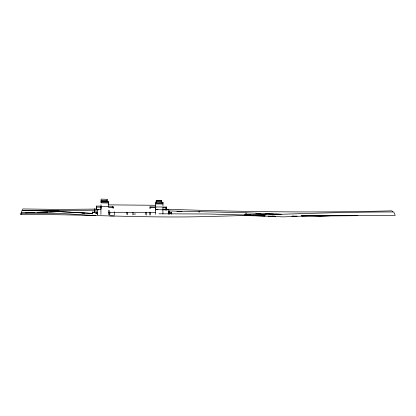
<?xml version="1.0" encoding="UTF-8"?>
<svg xmlns="http://www.w3.org/2000/svg" width="416" height="416" viewBox="0 0 416 416"><rect width="100%" height="100%" fill="white"/><g stroke="black" fill="none" stroke-linecap="round" stroke-linejoin="round"><path stroke-width="0.62" d="M97.36 214.417L97.401 209.482L97.984 209.966L97.984 209.456L98.436 209.456M97.36 214.5L97.375 212.404L92.373 212.363M168.958 214.068L168.969 213.013L171.402 213.034M92.357 214.022L92.373 211.895L92.617 212.363M94.676 212.592L94.702 208.988M94.806 212.285L94.838 208.759M97.76 212.222L96.07 212.207L96.018 208.946L96.522 208.952L96.517 209.456M96.278 208.998L96.304 206.086L101.046 206.128M97.984 209.966L97.984 209.456M100.911 214.448L100.953 209.742M100.942 209.045L100.953 207.698M101.036 209.097L101.057 204.781M107.177 199.321L101.104 199.103L101.083 202.712M107.156 201.802L107.177 199.16M108.638 214.646L108.675 210.21M101.005 201.38L108.732 201.448L108.706 206.534L100.984 206.3M109.294 210.444L109.294 211.25M109.621 214.718L109.647 211.749M109.866 214.412L109.886 212.129M112.252 207.834L112.263 206.799L112.263 207.381L108.493 207.35M113.173 206.794L113.168 208.125L113.173 206.794L108.103 206.747M114.504 214.76L114.53 211.791M126.812 214.422L126.833 212.498M127.41 214.791L127.431 212.238M132.928 214.838L132.948 212.285M145.361 214.557L145.376 212.586M146.364 215.067L146.39 212.17M149.978 215.098L150.004 212.202M150.056 206.898L150.046 208.447L150.056 206.898L166.431 207.022L166.431 207.828M150.072 214.594L150.088 212.623M155.402 210.132L155.454 202.062L162.999 202.29M155.366 214.422L155.407 210.106M168.464 209.867L155.407 209.654L155.433 206.773M161.6 200.522L156.265 200.314L156.25 202.228M156.255 202.592L156.27 200.793L161.606 201.006M161.59 202.639L161.6 200.361M162.952 207.683L162.916 213.975M162.999 202.129L162.978 205.707M165.994 209.492L166.005 207.808L162.817 207.776M166.405 210.148L166.431 207.022M168.875 213.824L168.912 209.716L168.464 209.716M168.958 214.328L168.984 211.214L168.454 211.208M171.163 213.034L171.408 212.566L171.392 214.136M165.849 209.524L165.838 210.028L165.849 209.524L165.396 209.518L166.431 209.555M49.644 211.947L59.306 211.604L21.559 212.732L20.8 214.495C83.236 214.1 145.631 218.348 208.078 216.507C269.974 214.994 331.833 211.921 393.76 211.978L395.2 215.368L320.096 216.003L301.553 215.738M20.8 214.495L21.637 213.268L58.911 213.299L95.404 215.613M21.559 212.732L20.847 213.512L22.849 208.946L59.405 209.435L95.077 209.087M34.143 212.493L25.797 212.789L34.185 212.493M37.352 212.378L48.266 211.988M49.551 211.942L59.181 211.593L92.414 213.34M38.048 212.358L48.355 211.994M331.526 215.691L319.998 216.086L303.971 215.701M329.68 215.696L320.096 216.003L305.958 215.696M292.022 216.174L293.956 216.117M301.694 215.894L308.142 215.706M312.01 215.592L320.393 215.348L283.228 216.887L245.201 215.254L256.729 215.613M292.006 216.226L297.154 216.107M301.662 215.998L320.336 215.556L357.869 215.514L314.366 215.514M94.968 210.189L58.952 210.683L21.98 210.657L59.072 210.709M133.058 214.058L135.637 214.032M158.865 213.803L207.813 213.99L245.43 214.994M314.491 215.55L320.336 215.556M156.27 201.843L161.6 201.89M101.01 202.004L108.737 202.212M101.01 202.816L108.737 203.055M155.459 203.939L162.999 204.006M108.42 204.87L155.579 205.28M155.969 207.548L150.894 207.501L150.894 206.918M96.304 207.1L101.046 207.142L101.046 207.958M162.88 209.31L166.431 209.331M96.018 208.978L96.522 208.983M96.013 209.456L100.948 209.498M92.373 212.176L94.806 212.196M108.664 212.29L155.386 212.696M168.839 212.826L171.402 212.846M109.611 215.894L114.494 215.935M266.094 214.464L244.691 214.261L250.536 214.448M97.62 213.684L95.685 213.663L97.604 213.71M166.083 209.253L169.952 209.305C243.864 211.999 317.86 212.81 391.804 210.839L392.73 211.775M170.014 210.985L244.254 212.722L281.19 214.256L275.34 214.079M245.107 215.597L265.013 216.039M268.221 216.112L275.288 216.268M155.407 209.654L157.924 209.706M176.878 211.416L181.99 211.536M198.598 211.926L199.878 211.957M314.413 215.379L320.19 215.514M81.988 213.127L84.583 213.2M89.773 213.346L92.368 213.418M245.466 213.153L246.766 213.19M255.861 213.476L260.406 213.616M265.6 213.777L274.045 214.037M259.293 215.696L265.054 215.878M272.1 216.096L275.304 216.2M59.181 211.593L92.492 213.481M169.146 210.813L169.146 211.806M166.005 207.808L166.005 208.624M162.999 203.294L155.454 203.226M162.88 209.524L162.88 210.033M107.177 200.408L101.104 200.356M107.177 201.162L101.109 201.11M96.304 206.086L96.304 206.892M94.692 210.252L94.692 211.245"/></g></svg>
